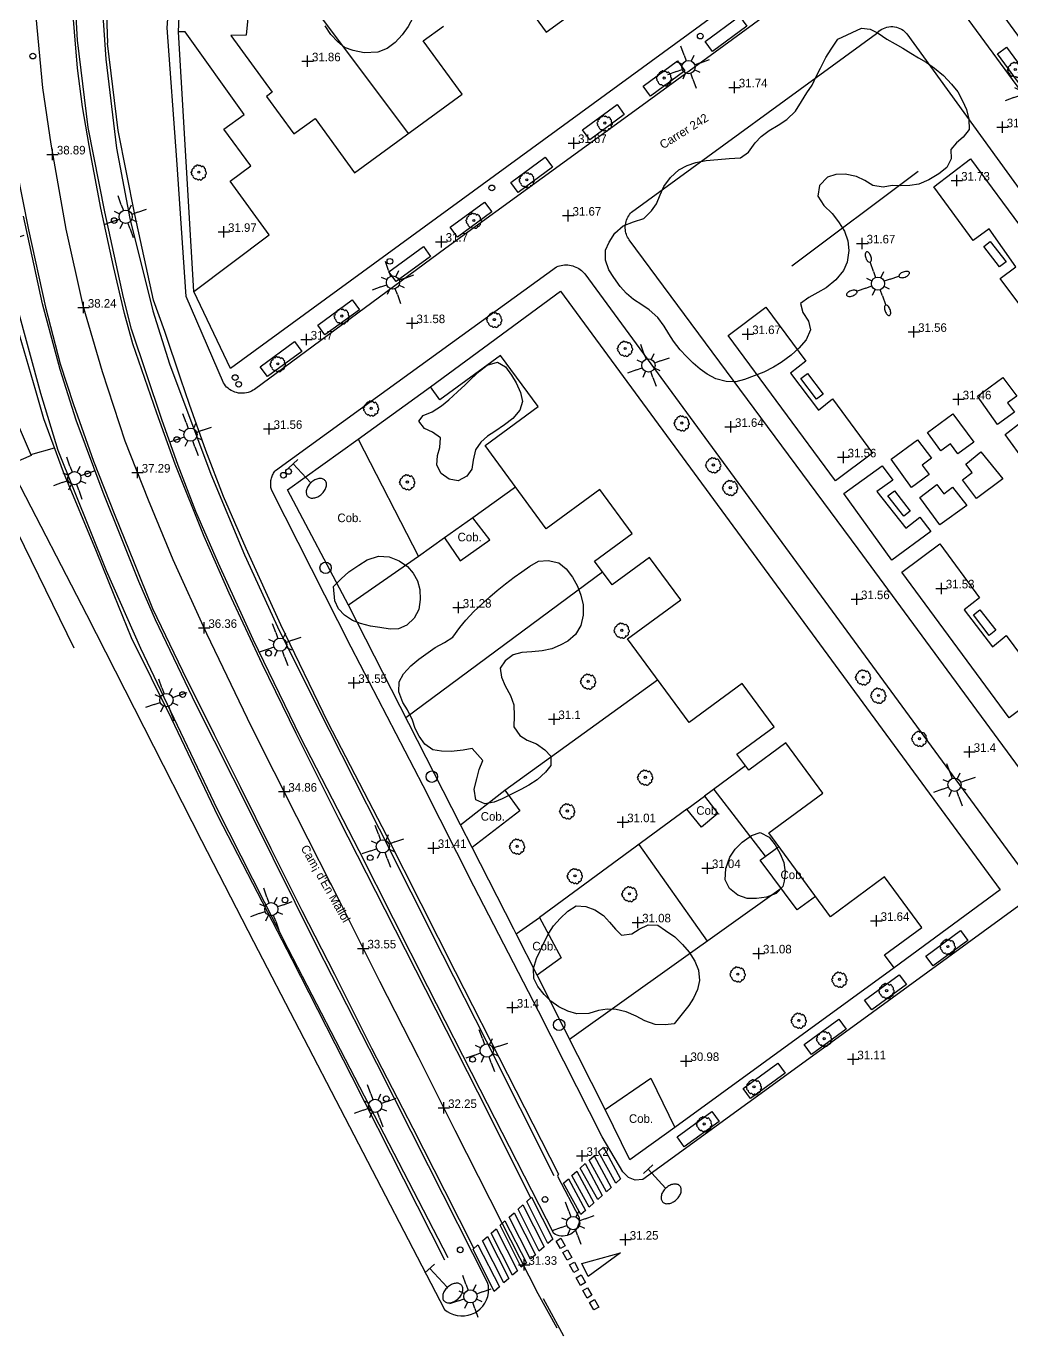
# Model space of a CAD drawing. Extents: x 471511 to 473316, y 4381952 to 4383346.
# Drawn here: x 472735.5 to 472821.9, y 4382917.4 to 4383032.2 of the extents above; entities that cross this region are included whole.
import ezdxf
from ezdxf.enums import TextEntityAlignment as Align

# ---------------------------------------------------------------- set-up
doc = ezdxf.new("R2010")
doc.units = 0
doc.header["$LTSCALE"] = 4
doc.header["$MEASUREMENT"] = 0
doc.header["$PDMODE"] = 2
doc.header["$PDSIZE"] = 0.5
doc.layers.get('0').update_dxf_attribs({"linetype": 'CONTINUOUS'})
for name, color, linetype in [('241', 12, 'CONTINUOUS'), ('290', 253, 'CONTINUOUS'), ('400', 7, 'CONTINUOUS'), ('407', 4, 'CONTINUOUS'), ('410', 201, 'CONTINUOUS'), ('411', 12, 'CONTINUOUS'), ('412', 252, 'CONTINUOUS'), ('413', 252, 'CONTINUOUS'), ('451', 5, 'CONTINUOUS'), ('461', 33, 'CONTINUOUS'), ('466', 33, 'CONTINUOUS'), ('505', 60, 'CONTINUOUS'), ('7101', 7, 'CONTINUOUS'), ('7202', 7, 'CONTINUOUS'), ('7400', 2, 'CONTINUOUS'), ('7403', 1, 'CONTINUOUS'), ('7405', 7, 'CONTINUOUS'), ('7440', 7, 'CONTINUOUS'), ('7515', 53, 'CONTINUOUS'), ('7516', 7, 'CONTINUOUS'), ('8405', 7, 'CONTINUOUS'), ('8408', 7, 'CONTINUOUS')]:
    doc.layers.add(name, color=color, linetype=linetype)

# ---------------------------------------------------------------- blocks, each defined once
blk = doc.blocks.new('ARBOL')
at = {"color": 3}
for p, q in [((-1.26, 0.07), (-1.27, -0.01)), ((-1.23, 0.15), (-1.26, 0.07)), ((-1.17, 0.24), (-1.23, 0.15)), ((-1.18, 0.48), (-1.21, 0.39)), ((-1.21, 0.39), (-1.2, 0.31)), ((-1.2, 0.31), (-1.16, 0.22)), ((-1.11, 0.55), (-1.18, 0.48)), ((-1.03, 0.59), (-1.11, 0.55)), ((-1.01, 0.67), (-1.03, 0.59)), ((-0.96, 0.76), (-1.01, 0.67)), ((-0.92, 0.97), (-0.96, 0.88)), ((-0.96, 0.88), (-0.96, 0.7)), ((-0.85, 1.04), (-0.92, 0.97)), ((-0.77, 1.08), (-0.85, 1.04)), ((-0.7, 1.09), (-0.77, 1.08)), ((-0.5, 1.09), (-0.7, 1.09)), ((-0.49, 1.11), (-0.5, 1.08)), ((-0.46, 1.23), (-0.49, 1.11)), ((-0.38, 1.32), (-0.46, 1.23)), ((-0.31, 1.35), (-0.38, 1.32)), ((-0.23, 1.36), (-0.31, 1.35)), ((-0.11, 1.36), (-0.23, 1.36)), ((0, 1.35), (-0.11, 1.36)), ((0.07, 1.26), (0, 1.35)), ((0.12, 1.18), (0.07, 1.26)), ((0.17, 1.25), (0.12, 1.16)), ((0.12, 1.16), (0.12, 1.16)), ((0.24, 1.31), (0.17, 1.25)), ((0.32, 1.32), (0.24, 1.31)), ((0.39, 1.31), (0.32, 1.32)), ((0.55, 1.31), (0.39, 1.31)), ((0.62, 1.26), (0.55, 1.31)), ((0.7, 1.22), (0.62, 1.26)), ((0.76, 1.14), (0.7, 1.22)), ((0.77, 0.97), (0.7, 0.98)), ((0.77, 1.05), (0.76, 1.14)), ((0.77, 0.97), (0.77, 1.05)), ((0.86, 0.95), (0.77, 0.97)), ((0.96, 0.93), (0.86, 0.95)), ((1.03, 0.87), (0.96, 0.93)), ((1.07, 0.79), (1.03, 0.87)), ((1.08, 0.7), (1.07, 0.79)), ((1.1, 0.49), (1.07, 0.51)), ((1.08, 0.6), (1.08, 0.7)), ((1.09, 0.52), (1.08, 0.6)), ((1.17, 0.48), (1.1, 0.49)), ((1.25, 0.41), (1.17, 0.48)), ((1.29, 0.32), (1.25, 0.41)), ((1.3, 0.24), (1.29, 0.32)), ((1.3, 0.15), (1.3, 0.24)), ((1.31, 0.06), (1.3, 0.15)), ((1.31, -0.03), (1.31, 0.06)), ((-1.27, -0.01), (-1.26, -0.13)), ((-1.26, -0.13), (-1.26, -0.21)), ((-1.26, -0.21), (-1.23, -0.3)), ((-1.23, -0.3), (-1.16, -0.32)), ((-1.16, -0.32), (-1.08, -0.34)), ((-1.08, -0.34), (-1.01, -0.35)), ((-1.01, -0.35), (-0.95, -0.35)), ((-0.96, -0.38), (-1.01, -0.49)), ((-1.01, -0.49), (-1, -0.58)), ((-1, -0.58), (-0.96, -0.66)), ((-0.96, -0.66), (-0.96, -0.74)), ((-0.96, -0.74), (-0.88, -0.8)), ((-0.88, -0.8), (-0.8, -0.81)), ((-0.8, -0.81), (-0.72, -0.81)), ((-0.76, -0.81), (-0.75, -0.9)), ((-0.75, -0.9), (-0.73, -0.98)), ((-0.73, -0.98), (-0.68, -1.07)), ((-0.68, -1.07), (-0.61, -1.15)), ((-0.61, -1.15), (-0.53, -1.14)), ((-0.53, -1.14), (-0.45, -1.12)), ((-0.45, -1.12), (-0.37, -1.07)), ((-0.37, -1.05), (-0.37, -1.15)), ((-0.37, -1.15), (-0.27, -1.21)), ((-0.27, -1.21), (-0.19, -1.22)), ((-0.19, -1.22), (-0.07, -1.22)), ((-0.07, -1.22), (0.01, -1.25)), ((0.01, -1.25), (0.08, -1.22)), ((0.08, -1.22), (0.16, -1.16)), ((0.16, -1.16), (0.18, -1.08)), ((0.18, -1.11), (0.25, -1.15)), ((0.25, -1.15), (0.32, -1.16)), ((0.32, -1.16), (0.4, -1.16)), ((0.4, -1.16), (0.47, -1.18)), ((0.47, -1.18), (0.55, -1.16)), ((0.55, -1.16), (0.62, -1.14)), ((0.62, -1.14), (0.7, -1.09)), ((0.7, -1.09), (0.75, -0.93)), ((0.78, -0.99), (0.74, -0.96)), ((0.85, -0.98), (0.78, -0.99)), ((0.93, -0.93), (0.85, -0.98)), ((1.02, -0.92), (0.93, -0.93)), ((1.06, -0.69), (0.98, -0.69)), ((1.06, -0.85), (1.02, -0.92)), ((1.03, -0.69), (1.05, -0.77)), ((1.05, -0.77), (1.06, -0.85)), ((1.13, -0.65), (1.06, -0.69)), ((1.2, -0.61), (1.13, -0.65)), ((1.2, -0.21), (1.27, -0.14)), ((1.2, -0.6), (1.21, -0.59)), ((1.22, -0.31), (1.21, -0.23)), ((1.21, -0.41), (1.22, -0.31)), ((1.21, -0.51), (1.21, -0.41)), ((1.21, -0.59), (1.21, -0.51)), ((1.27, -0.14), (1.31, -0.03))]:
    blk.add_line(p, q, dxfattribs=at)
at = {"color": 25}
blk.add_circle((0, 0), 0.19, dxfattribs=at)
blk = doc.blocks.new('FAROLA')
at = {"color": 7}
for p, q in [((0.43, 1.04), (0.75, 1.8)), ((-1.04, 0.43), (-1.8, 0.75)), ((-1.04, 0.43), (-0.54, 0.22)), ((-0.43, 1.04), (-0.22, 0.54)), ((0.43, 1.04), (0.22, 0.54)), ((1.04, 0.43), (0.54, 0.22)), ((-1.04, -0.43), (-0.54, -0.22)), ((-0.43, -1.04), (-0.75, -1.8)), ((-0.43, -1.04), (-0.22, -0.54)), ((0.43, -1.04), (0.22, -0.54)), ((1.04, -0.43), (0.54, -0.22)), ((1.04, -0.43), (1.8, -0.75))]:
    blk.add_line(p, q, dxfattribs=at)
blk.add_circle((0, 0), 0.58, dxfattribs=at)
blk = doc.blocks.new('STRAFIC')
at = {"color": 1}
blk.add_lwpolyline([(-0.03, 3.64, 0.07), (-0.44, 3.59, 0.08), (-0.76, 3.44, 0.11), (-0.99, 3.21, 0.14), (-1.06, 2.96, 0.14), (-0.99, 2.71, 0.11), (-0.76, 2.48, 0.08), (-0.44, 2.33, 0.07), (-0.03, 2.28, 0.07), (0.38, 2.33, 0.08), (0.7, 2.48, 0.11), (0.93, 2.71, 0.14), (1, 2.96, 0.14), (0.93, 3.21, 0.11), (0.7, 3.44, 0.08), (0.38, 3.59, 0.07)], format="xyb", close=True, dxfattribs=at)
for points in [[(0, 0), (0, 2.25)], [(-0.56, 0), (0.56, 0)]]:
    blk.add_lwpolyline(points, dxfattribs=at)
blk = doc.blocks.new('POSTE')
at = {"color": 7}
blk.add_circle((0, 0), 0.5, dxfattribs=at)
blk = doc.blocks.new('FARMULT')
at = {"color": 7}
for p, q in [((0.43, 1.04), (0.75, 1.8)), ((-1.04, 0.43), (-1.8, 0.75)), ((-1.04, 0.43), (-0.54, 0.22)), ((-0.43, 1.04), (-0.22, 0.54)), ((0.43, 1.04), (0.22, 0.54)), ((1.04, 0.43), (0.54, 0.22)), ((-1.04, -0.43), (-0.54, -0.22)), ((-0.43, -1.04), (-0.75, -1.8)), ((-0.43, -1.04), (-0.22, -0.54)), ((0.43, -1.04), (0.22, -0.54)), ((1.04, -0.43), (0.54, -0.22)), ((1.04, -0.43), (1.8, -0.75))]:
    blk.add_line(p, q, dxfattribs=at)
for points in [[(0.75, 2.38, 0.05), (0.69, 2.19, 0.06), (0.68, 2.04, 0.1), (0.72, 1.9, 0.18), (0.78, 1.84, 0.18), (0.86, 1.84, 0.1), (0.98, 1.91, 0.06), (1.08, 2.03, 0.05), (1.18, 2.2, 0.05), (1.23, 2.39, 0.06), (1.24, 2.54, 0.1), (1.21, 2.68, 0.18), (1.15, 2.74, 0.18), (1.06, 2.74, 0.1), (0.94, 2.67, 0.06), (0.84, 2.55, 0.05)], [(-2.14, 1.18, 0.05), (-2.33, 1.24, 0.06), (-2.48, 1.25, 0.1), (-2.62, 1.21, 0.18), (-2.68, 1.15, 0.18), (-2.68, 1.07, 0.1), (-2.61, 0.95, 0.06), (-2.49, 0.84, 0.05), (-2.32, 0.75, 0.05), (-2.13, 0.69, 0.06), (-1.97, 0.68, 0.1), (-1.84, 0.72, 0.18), (-1.78, 0.78, 0.18), (-1.78, 0.86, 0.1), (-1.85, 0.99, 0.06), (-1.96, 1.09, 0.05)], [(2.35, -0.72, 0.05), (2.16, -0.66, 0.06), (2.01, -0.65, 0.1), (1.87, -0.68, 0.18), (1.82, -0.75, 0.18), (1.81, -0.83, 0.1), (1.89, -0.95, 0.06), (2, -1.05, 0.05), (2.18, -1.15, 0.05), (2.36, -1.2, 0.06), (2.52, -1.21, 0.1), (2.66, -1.18, 0.18), (2.71, -1.12, 0.18), (2.72, -1.03, 0.1), (2.64, -0.91, 0.06), (2.53, -0.81, 0.05)], [(-1.17, -2.2, 0.05), (-1.23, -2.39, 0.06), (-1.24, -2.54, 0.1), (-1.2, -2.68, 0.18), (-1.14, -2.73, 0.18), (-1.06, -2.74, 0.1), (-0.93, -2.67, 0.06), (-0.83, -2.55, 0.05), (-0.74, -2.37, 0.05), (-0.68, -2.19, 0.06), (-0.67, -2.03, 0.1), (-0.71, -1.89, 0.18), (-0.77, -1.84, 0.18), (-0.85, -1.84, 0.1), (-0.97, -1.91, 0.06), (-1.08, -2.02, 0.05)]]:
    blk.add_lwpolyline(points, format="xyb", close=True)
blk.add_circle((0, 0), 0.58, dxfattribs=at)
blk = doc.blocks.new('MOJON')
blk.add_circle((0, 0), 0.25)
blk = doc.blocks.new('COTA')
at = {"color": 7}
blk.add_point((0, 0), dxfattribs=at)

msp = doc.modelspace()

# ---------------------------------------------------------------- linework, layer by layer
at = {"layer": '241'}
msp.add_polyline3d([(472742.701, 4383051.629, 39.436), (472742.6, 4383049.329, 39.409), (472742.527, 4383045.652, 39.394), (472742.426, 4383036.559, 39.289), (472742.608, 4383030.693, 39.109)], dxfattribs=at)
at = {"layer": '290'}
for points in [[(472779.724, 4382929.545, 31.414), (472775.077, 4382938.797, 32.179), (472771.407, 4382945.969, 32.854), (472766.943, 4382954.759, 33.709), (472762.9, 4382962.747, 34.444), (472759.146, 4382970.222, 35.014), (472756.189, 4382976.299, 35.614), (472753.286, 4382982.51, 36.319), (472751.097, 4382987.473, 36.664), (472748.552, 4382993.804, 37.069), (472746.945, 4382998.274, 37.399), (472744.838, 4383004.354, 37.894), (472744.111, 4383006.99, 38.059), (472743.141, 4383011.128, 38.209), (472742.026, 4383016.237, 38.359), (472741.159, 4383020.87, 38.734), (472740.436, 4383025.096, 38.824), (472739.999, 4383028.488, 38.959), (472739.466, 4383034.881, 39.124)], [(472733.114, 4383032.66, 39.409), (472733.376, 4383028.946, 39.304), (472733.913, 4383024.182, 38.989), (472734.647, 4383019.651, 38.779), (472735.712, 4383014.317, 38.464), (472737.18, 4383007.544, 38.269), (472738.478, 4383002.602, 38.074), (472739.629, 4382999.041, 37.864), (472741.387, 4382994.063, 37.489), (472743.256, 4382989.327, 37.189), (472744.959, 4382985.159, 36.859), (472746.58, 4382981.159, 36.574), (472749.196, 4382975.708, 35.974), (472751.973, 4382970.135, 35.599), (472754.28, 4382965.505, 35.134), (472756.922, 4382960.122, 34.624), (472759.655, 4382954.7, 34.024), (472762.503, 4382949.125, 33.574), (472765.759, 4382942.659, 32.839), (472769.372, 4382935.634, 32.239), (472772.137, 4382930.187, 31.759), (472774.732, 4382925.098, 31.399)], [(472736.33, 4383032.986, 39.301), (472736.935, 4383026.76, 39.046), (472737.648, 4383021.834, 38.941), (472738.983, 4383014.398, 38.521), (472740.467, 4383007.708, 38.251), (472742.164, 4383001.922, 37.861), (472744.149, 4382995.851, 37.486), (472746.185, 4382990.683, 37.126), (472748.351, 4382985.439, 36.766), (472751.307, 4382978.978, 36.331), (472755.203, 4382970.834, 35.491), (472759.19, 4382962.946, 34.621), (472763.12, 4382955.164, 33.886), (472766.467, 4382948.524, 33.301), (472769.838, 4382941.879, 32.551), (472773.071, 4382935.471, 32.116), (472777.143, 4382927.412, 31.411), (472780.328, 4382921.145, 31.486), (472781.989, 4382918.158, 31.45)], [(472734.472, 4382992.41, 31.446), (472732.809, 4382991.707, 31.461), (472739.678, 4382977.71, 31.566)], [(472780.796, 4382920.723, 31.486), (472782.578, 4382917.449, 31.381)]]:
    msp.add_polyline3d(points, dxfattribs=at)
for points in [[(472787.171, 4382930.821, 31.249), (472785.648, 4382933.578, 31.249), (472786.087, 4382933.963, 31.249), (472787.578, 4382931.185, 31.249)], [(472785.572, 4382929.386, 31.249), (472784.049, 4382932.144, 31.249), (472784.488, 4382932.529, 31.249), (472785.979, 4382929.751, 31.249)], [(472786.336, 4382930.072, 31.249), (472784.813, 4382932.829, 31.249), (472785.252, 4382933.214, 31.249), (472786.743, 4382930.436, 31.249)], [(472784.095, 4382928.061, 31.249), (472782.572, 4382930.818, 31.249), (472783.011, 4382931.203, 31.249), (472784.501, 4382928.425, 31.249)], [(472784.838, 4382928.727, 31.249), (472783.315, 4382931.485, 31.249), (472783.754, 4382931.869, 31.249), (472785.244, 4382929.092, 31.249)], [(472779.022, 4382928.92, 31.412), (472780.894, 4382925.241, 31.337), (472780.451, 4382924.85, 31.336), (472778.593, 4382928.538, 31.411)], [(472779.784, 4382929.598, 31.414), (472781.656, 4382925.92, 31.339), (472781.213, 4382925.529, 31.338), (472779.356, 4382929.216, 31.413)], [(472778.247, 4382928.229, 31.41), (472780.119, 4382924.55, 31.335), (472779.676, 4382924.16, 31.333), (472777.818, 4382927.847, 31.408)], [(472776.676, 4382926.83, 31.405), (472778.548, 4382923.151, 31.33), (472778.105, 4382922.761, 31.329), (472776.248, 4382926.448, 31.404)], [(472777.45, 4382927.519, 31.407), (472779.322, 4382923.841, 31.332), (472778.879, 4382923.45, 31.331), (472777.022, 4382927.138, 31.406)], [(472775.908, 4382926.146, 31.403), (472777.78, 4382922.467, 31.328), (472777.337, 4382922.076, 31.326), (472775.48, 4382925.764, 31.401)], [(472782.313, 4382925.085, 31.351), (472781.935, 4382925.753, 31.366), (472782.354, 4382925.991, 31.351), (472782.732, 4382925.322, 31.336)], [(472775.086, 4382925.413, 31.4), (472776.958, 4382921.735, 31.325), (472776.515, 4382921.344, 31.324), (472774.657, 4382925.031, 31.399)], [(472782.886, 4382924.081, 31.411), (472782.508, 4382924.75, 31.426), (472782.926, 4382924.987, 31.411), (472783.305, 4382924.318, 31.396)], [(472784.186, 4382923.775, 31.336), (472787.563, 4382924.712, 31.336), (472784.751, 4382922.633, 31.306)], [(472783.489, 4382922.99, 31.396), (472783.11, 4382923.659, 31.411), (472783.529, 4382923.896, 31.396), (472783.907, 4382923.228, 31.381)], [(472784.076, 4382921.87, 31.336), (472783.698, 4382922.539, 31.351), (472784.116, 4382922.776, 31.336), (472784.494, 4382922.107, 31.321)], [(472784.64, 4382920.759, 31.336), (472784.261, 4382921.427, 31.351), (472784.68, 4382921.665, 31.336), (472785.058, 4382920.996, 31.321)], [(472785.242, 4382919.71, 31.336), (472784.864, 4382920.378, 31.351), (472785.283, 4382920.615, 31.336), (472785.661, 4382919.947, 31.321)]]:
    msp.add_polyline3d(points, close=True, dxfattribs=at)
at = {"layer": '400'}
for points in [[(472841.179, 4383066.243, 35.792), (472753.386, 4383002.184, 35.702), (472750.192, 4383008.916, 35.642), (472756.796, 4383013.883, 35.642), (472753.357, 4383018.597, 35.642), (472755.173, 4383019.922, 34.262), (472752.826, 4383023.138, 34.262), (472754.607, 4383024.438, 33.872), (472749.43, 4383031.663, 35.462), (472748.847, 4383031.676, 35.462), (472748.992, 4383035.056, 35.492)], [(472857.649, 4382983.246, 35.778), (472819.123, 4383035.864, 35.693), (472825.133, 4383040.265, 35.552)], [(472777.602, 4383036.372, 36.152), (472781.055, 4383031.64, 36.152), (472790.604, 4383038.607, 36.062)], [(472755.099, 4383034.715, 35.642), (472754.778, 4383031.39, 35.642), (472753.428, 4383031.352, 33.662), (472757.05, 4383026.38, 33.722), (472756.561, 4383026.023, 33.932), (472758.954, 4383022.743, 33.992), (472760.806, 4383024.094, 36.002), (472764.277, 4383019.337, 35.672), (472773.695, 4383026.208, 35.612), (472770.286, 4383030.881, 35.762), (472772.069, 4383032.182, 34.442)]]:
    msp.add_polyline3d(points, dxfattribs=at)
for points in [[(472782.305, 4383008.945, 35.689), (472820.845, 4382956.502, 35.689), (472811.557, 4382949.676, 33.979), (472810.706, 4382950.834, 33.979), (472813.964, 4382953.229, 35.584), (472810.718, 4382957.645, 35.584), (472805.97, 4382954.156, 35.584), (472800.573, 4382961.501, 35.584), (472805.294, 4382964.971, 35.479), (472802.053, 4382969.381, 35.539), (472798.808, 4382966.996, 34.234), (472797.779, 4382968.397, 34.144), (472801.023, 4382970.781, 35.494), (472798.224, 4382974.59, 35.539), (472793.575, 4382971.174, 35.524), (472788.196, 4382978.492, 35.314), (472792.85, 4382981.913, 35.329), (472790.112, 4382985.638, 35.329), (472786.834, 4382983.229, 33.889), (472785.298, 4382985.32, 33.889), (472788.591, 4382987.741, 35.359), (472785.77, 4382991.58, 35.464), (472781.074, 4382988.13, 35.479), (472775.703, 4382995.439, 35.479), (472780.357, 4382998.859, 35.389), (472777.068, 4383003.335, 35.179), (472771.755, 4382999.431, 33.679), (472770.914, 4383000.575, 33.709)], [(472730.157, 4382996.678, 34.787), (472734.27, 4382998.442, 34.892), (472735.939, 4382994.549, 34.907), (472727.859, 4382991.085, 33.737), (472725.477, 4382996.642, 33.722), (472729.443, 4382998.343, 34.502)]]:
    msp.add_polyline3d(points, close=True, dxfattribs=at)
at = {"layer": '407'}
for points in [[(472769.86, 4382985.701, 33.304), (472763.73, 4382981.442, 33.304), (472758.391, 4382991.549, 33.604), (472764.585, 4382995.995, 33.574)], [(472772.154, 4382987.338, 33.404), (472773.528, 4382985.334, 33.404), (472776.136, 4382987.182, 33.374), (472774.624, 4382989.102, 33.554), (472774.624, 4382989.102, 32.999), (472772.154, 4382987.338, 32.999)], [(472773.565, 4382962.198, 33.559), (472777.437, 4382965.237, 33.589), (472778.764, 4382963.435, 33.049), (472774.571, 4382960.228, 33.034)], [(472794.926, 4382964.711, 33.019), (472796.111, 4382963.199, 32.854), (472794.658, 4382962.018, 32.884), (472793.394, 4382963.584, 33.109)], [(472778.433, 4382952.668, 33.319), (472780.487, 4382954.091, 33.094), (472782.362, 4382950.57, 33.004), (472780.259, 4382949.054, 33.259)], [(472792.322, 4382935.71, 33.514), (472788.397, 4382932.853, 33.514), (472786.215, 4382937.266, 33.454), (472790.238, 4382940.032, 33.364)]]:
    msp.add_polyline3d(points, close=True, dxfattribs=at)
msp.add_polyline3d([(472804.658, 4382955.941, 32.824), (472803.061, 4382954.759, 32.824), (472799.798, 4382959.116, 32.824), (472801.438, 4382960.324, 32.824)], dxfattribs=at)
at = {"layer": '410'}
for points in [[(472768.993, 4383022.778, 33.756), (472752.024, 4383045.433, 34.047)], [(472750.192, 4383008.916, 33.553), (472748.847, 4383031.676, 34.164)], [(472764.585, 4382995.995, 33.434), (472770.914, 4383000.575, 33.434)], [(472778.386, 4382991.787, 32.999), (472774.624, 4382989.102, 32.999)], [(472772.154, 4382987.338, 32.999), (472769.86, 4382985.701, 32.999)], [(472768.756, 4382971.607, 33.434), (472786, 4382984.364, 33.089)], [(472773.565, 4382962.198, 33.429), (472763.73, 4382981.442, 33.439)], [(472777.437, 4382965.237, 33.094), (472790.825, 4382974.916, 33.094)], [(472798.536, 4382967.366, 33.094), (472794.926, 4382964.711, 33.075)], [(472793.394, 4382963.584, 33.063), (472780.487, 4382954.091, 32.989)], [(472778.433, 4382952.668, 33.42), (472778.228, 4382953.072, 33.424), (472774.571, 4382960.228, 33.427)], [(472783.103, 4382943.424, 32.929), (472801.642, 4382956.653, 33.026)], [(472811.557, 4382949.676, 33.199), (472792.322, 4382935.71, 33.199)], [(472786.215, 4382937.266, 33.199), (472780.259, 4382949.054, 33.365)]]:
    msp.add_polyline3d(points, dxfattribs=at)
at = {"layer": '411'}
for points in [[(472833.084, 4383048.503, 32.134), (472817.975, 4383037.488, 31.909), (472817.834, 4383037.337, 31.919), (472817.701, 4383037.175, 31.929), (472817.576, 4383037.002, 31.938), (472817.461, 4383036.818, 31.947), (472817.357, 4383036.625, 31.955), (472817.265, 4383036.424, 31.963), (472817.186, 4383036.214, 31.97), (472817.121, 4383035.999, 31.976), (472817.071, 4383035.779, 31.981), (472817.036, 4383035.556, 31.985), (472817.016, 4383035.331, 31.989), (472817.012, 4383035.107, 31.991), (472817.023, 4383034.883, 31.993), (472817.048, 4383034.663, 31.994), (472817.088, 4383034.447, 31.993), (472817.141, 4383034.237, 31.992), (472817.206, 4383034.034, 31.99), (472817.283, 4383033.838, 31.988), (472817.371, 4383033.651, 31.984), (472825.762, 4383022.216, 31.909)], [(472804.854, 4383036.48, 31.849), (472789.149, 4383024.981, 31.729), (472772.282, 4383012.716, 31.639), (472755.516, 4383000.356, 31.549), (472755.39, 4383000.275, 31.549), (472755.254, 4383000.201, 31.549), (472755.109, 4383000.138, 31.549), (472754.955, 4383000.086, 31.549), (472754.794, 4383000.046, 31.549), (472754.627, 4383000.019, 31.549), (472754.456, 4383000.008, 31.549), (472754.283, 4383000.012, 31.549), (472754.11, 4383000.032, 31.549), (472753.939, 4383000.067, 31.549), (472753.772, 4383000.118, 31.549), (472753.611, 4383000.183, 31.549), (472753.459, 4383000.262, 31.549), (472753.316, 4383000.352, 31.549), (472753.184, 4383000.453, 31.549), (472753.064, 4383000.562, 31.549), (472752.956, 4383000.678, 31.549), (472752.86, 4383000.799, 31.549), (472752.777, 4383000.924, 31.549), (472749.506, 4383008.478, 31.714), (472748.689, 4383020.448, 31.864), (472747.84, 4383032.01, 31.999), (472748.615, 4383042.628, 32.134)], [(472782.142, 4382931.645, 31.621), (472782.046, 4382931.443, 31.594), (472783.952, 4382927.803, 31.264), (472783.961, 4382927.638, 31.27), (472783.951, 4382927.469, 31.276), (472783.92, 4382927.298, 31.282), (472783.868, 4382927.131, 31.287), (472783.796, 4382926.97, 31.292), (472783.706, 4382926.819, 31.297), (472783.599, 4382926.681, 31.301), (472783.479, 4382926.559, 31.304), (472783.348, 4382926.454, 31.307), (472783.209, 4382926.366, 31.308), (472783.058, 4382926.293, 31.31), (472782.895, 4382926.237, 31.31), (472782.725, 4382926.2, 31.31), (472782.55, 4382926.184, 31.309), (472782.373, 4382926.188, 31.307), (472782.2, 4382926.214, 31.305), (472782.033, 4382926.26, 31.302), (472781.875, 4382926.323, 31.298), (472781.73, 4382926.403, 31.294), (472775.269, 4382939.039, 32.344), (472770.687, 4382948.008, 33.154), (472764.672, 4382959.923, 34.264), (472759.521, 4382969.892, 35.134), (472755.395, 4382978.434, 35.959), (472752.34, 4382985.092, 36.559), (472750.353, 4382989.653, 36.904), (472748.819, 4382993.686, 37.159), (472747.378, 4382997.713, 37.399), (472744.726, 4383005.626, 38.104), (472744.018, 4383008.414, 38.194), (472742.376, 4383015.917, 38.464), (472740.932, 4383023.282, 38.809), (472739.98, 4383030.949, 39.109), (472739.637, 4383037.157, 39.289)], [(472827.426, 4382960.554, 31.471), (472808.406, 4382986.384, 31.471), (472788.332, 4383013.45, 31.697), (472788.261, 4383013.559, 31.697), (472788.197, 4383013.675, 31.697), (472788.14, 4383013.797, 31.697), (472788.092, 4383013.926, 31.697), (472788.052, 4383014.06, 31.697), (472788.021, 4383014.198, 31.697), (472788.001, 4383014.339, 31.697), (472787.991, 4383014.482, 31.697), (472787.992, 4383014.627, 31.697), (472788.004, 4383014.771, 31.697), (472788.027, 4383014.913, 31.697), (472788.061, 4383015.053, 31.697), (472788.104, 4383015.189, 31.697), (472788.157, 4383015.32, 31.697), (472788.219, 4383015.445, 31.697), (472788.289, 4383015.563, 31.697), (472788.365, 4383015.675, 31.697), (472788.448, 4383015.778, 31.697), (472788.535, 4383015.874, 31.697), (472810.016, 4383031.522, 31.796), (472810.111, 4383031.626, 31.795), (472810.218, 4383031.726, 31.794), (472810.337, 4383031.818, 31.793), (472810.468, 4383031.903, 31.792), (472810.609, 4383031.976, 31.792), (472810.76, 4383032.037, 31.792), (472810.919, 4383032.085, 31.793), (472811.083, 4383032.117, 31.794), (472811.251, 4383032.132, 31.796), (472811.421, 4383032.132, 31.798), (472811.588, 4383032.114, 31.8), (472811.752, 4383032.08, 31.802), (472811.911, 4383032.032, 31.805), (472812.061, 4383031.969, 31.809), (472812.201, 4383031.894, 31.812), (472812.331, 4383031.808, 31.816), (472812.45, 4383031.714, 31.819), (472812.556, 4383031.614, 31.823), (472812.65, 4383031.508, 31.826), (472822.887, 4383017.396, 31.811)], [(472813.649, 4383019.427, 31.669), (472802.582, 4383011.145, 31.669)], [(472734.565, 4382992.662, 31.609), (472740.769, 4382980.625, 31.564), (472745.819, 4382970.77, 31.504), (472750.87, 4382960.845, 31.444), (472755.403, 4382951.99, 31.444), (472763.42, 4382936.582, 31.354), (472772.158, 4382919.764, 31.204), (472772.394, 4382919.582, 31.221), (472772.66, 4382919.426, 31.239), (472772.952, 4382919.305, 31.257), (472773.264, 4382919.224, 31.275), (472773.586, 4382919.186, 31.293), (472773.909, 4382919.194, 31.309), (472774.224, 4382919.246, 31.323), (472774.523, 4382919.338, 31.335), (472774.799, 4382919.465, 31.345), (472775.049, 4382919.622, 31.353), (472775.284, 4382919.815, 31.359), (472775.497, 4382920.045, 31.363), (472775.681, 4382920.306, 31.365), (472775.829, 4382920.595, 31.364), (472775.935, 4382920.901, 31.36), (472775.998, 4382921.217, 31.354), (472776.016, 4382921.533, 31.346), (472775.993, 4382921.841, 31.336), (472775.931, 4382922.133, 31.324), (472770.763, 4382932.344, 32.059), (472766.217, 4382941.3, 32.869), (472760.973, 4382951.594, 33.919), (472755.232, 4382963.112, 34.969), (472750.397, 4382972.719, 36.004), (472746.828, 4382980.154, 36.694), (472745.361, 4382983.512, 36.934), (472743.84, 4382987.328, 37.084), (472742.252, 4382991.31, 37.504), (472739.869, 4382997.661, 37.744), (472738.461, 4383002.106, 38.134), (472736.921, 4383007.86, 38.389), (472735.271, 4383015.527, 38.719)], [(472822.787, 4382955.334, 31.384), (472807.935, 4382944.516, 31.354), (472789.523, 4382931.151, 31.339), (472789.523, 4382931.151, 31.294), (472788.844, 4382931.077, 31.324), (472788.268, 4382931.308, 31.324), (472787.79, 4382931.801, 31.324), (472785.952, 4382934.885, 31.414), (472780.388, 4382945.874, 31.504), (472774.726, 4382956.829, 31.564), (472770.286, 4382965.629, 31.624), (472763.985, 4382977.77, 31.624), (472757.012, 4382991.488, 31.594), (472756.985, 4382991.579, 31.594), (472756.962, 4382991.673, 31.594), (472756.945, 4382991.769, 31.594), (472756.932, 4382991.866, 31.594), (472756.924, 4382991.965, 31.594), (472756.921, 4382992.065, 31.594), (472756.924, 4382992.165, 31.594), (472756.932, 4382992.265, 31.594), (472756.945, 4382992.365, 31.594), (472756.964, 4382992.464, 31.594), (472756.988, 4382992.562, 31.594), (472757.017, 4382992.658, 31.594), (472757.051, 4382992.752, 31.594), (472757.091, 4382992.844, 31.594), (472757.134, 4382992.933, 31.594), (472757.182, 4382993.019, 31.594), (472757.234, 4382993.101, 31.594), (472757.289, 4382993.18, 31.594), (472757.348, 4382993.256, 31.594), (472766.294, 4382999.719, 31.579), (472781.976, 4383011.096, 31.714), (472782.102, 4383011.144, 31.714), (472782.234, 4383011.185, 31.714), (472782.37, 4383011.217, 31.714), (472782.511, 4383011.241, 31.714), (472782.654, 4383011.255, 31.714), (472782.8, 4383011.259, 31.714), (472782.947, 4383011.253, 31.714), (472783.094, 4383011.236, 31.714), (472783.24, 4383011.21, 31.714), (472783.384, 4383011.173, 31.714), (472783.525, 4383011.126, 31.714), (472783.661, 4383011.069, 31.714), (472783.793, 4383011.004, 31.714), (472783.919, 4383010.93, 31.714), (472784.038, 4383010.848, 31.714), (472784.149, 4383010.76, 31.714), (472784.253, 4383010.666, 31.714), (472784.349, 4383010.567, 31.714), (472784.437, 4383010.464, 31.714), (472823.045, 4382957.825, 31.354)], [(472735.893, 4382994.657, 31.622), (472737.969, 4382995.242, 31.622)]]:
    msp.add_polyline3d(points, dxfattribs=at)
for points in [[(472818.242, 4383020.539, 31.894), (472827.646, 4383007.829, 31.744), (472824.385, 4383005.337, 31.744), (472820.835, 4383010.056, 31.744), (472822.214, 4383011.097, 31.804), (472819.865, 4383014.408, 31.804), (472818.478, 4383013.409, 31.804), (472815.014, 4383018.085, 31.789)], [(472806.409, 4382992.335, 31.504), (472797.001, 4383005.076, 31.504), (472800.309, 4383007.56, 31.519), (472803.806, 4383002.835, 31.519), (472802.456, 4383001.78, 31.534), (472804.922, 4382998.545, 31.534), (472806.146, 4382999.52, 31.534), (472809.667, 4382994.776, 31.429)], [(472822.085, 4382998.347, 31.642), (472820.616, 4382997.268, 31.642), (472818.85, 4382999.769, 31.62), (472821.069, 4383001.388, 31.628), (472822.302, 4382999.769, 31.642), (472821.482, 4382999.166, 31.642)], [(472815.65, 4382994.961, 31.592), (472814.481, 4382996.581, 31.605), (472816.7, 4382998.2, 31.613), (472818.523, 4382995.744, 31.613), (472817.132, 4382994.714, 31.597), (472816.475, 4382995.584, 31.597)], [(472824.155, 4382997.287, 31.642), (472825.394, 4382995.648, 31.614), (472823.049, 4382993.937, 31.605), (472821.272, 4382996.406, 31.605), (472822.706, 4382997.501, 31.642), (472823.317, 4382996.671, 31.642)], [(472814.621, 4382992.904, 31.582), (472813.071, 4382991.748, 31.582), (472811.289, 4382994.252, 31.594), (472813.594, 4382995.934, 31.602), (472814.809, 4382994.326, 31.587), (472814.005, 4382993.719, 31.582)], [(472817.819, 4382993.805, 31.597), (472819.157, 4382994.872, 31.597), (472821.085, 4382992.504, 31.598), (472818.76, 4382990.807, 31.59), (472817.525, 4382992.424, 31.592), (472818.377, 4382993.067, 31.597)], [(472814.778, 4382987.902, 31.576), (472811.357, 4382985.406, 31.564), (472807.147, 4382991.229, 31.579), (472810.488, 4382993.667, 31.591), (472811.449, 4382992.393, 31.591), (472810.046, 4382991.397, 31.591), (472812.572, 4382988.19, 31.591), (472813.789, 4382989.17, 31.591)], [(472816.666, 4382991.775, 31.587), (472817.905, 4382990.183, 31.587), (472815.564, 4382988.475, 31.579), (472813.798, 4382990.894, 31.579), (472815.279, 4382992.032, 31.582), (472815.907, 4382991.201, 31.582)], [(472821.641, 4382971.595, 31.564), (472812.233, 4382984.335, 31.564), (472815.541, 4382986.819, 31.579), (472819.039, 4382982.094, 31.579), (472817.688, 4382981.039, 31.594), (472820.154, 4382977.804, 31.594), (472821.378, 4382978.78, 31.594), (472824.899, 4382974.035, 31.489)]]:
    msp.add_polyline3d(points, close=True, dxfattribs=at)
at = {"layer": '412'}
for points in [[(472795.742, 4382965.31, 33.079), (472800.251, 4382959.45, 32.824)], [(472789.172, 4382960.479, 33.039), (472795.155, 4382952.024, 32.992)]]:
    msp.add_polyline3d(points, dxfattribs=at)
at = {"layer": '413'}
for points in [[(472750.116, 4383117.396, 38.175), (472748.61, 4383105.637, 38.61), (472747.283, 4383095.516, 39.015), (472745.897, 4383086.16, 39.315), (472744.203, 4383071.86, 39.84), (472742.832, 4383060.552, 39.915), (472742.382, 4383049.592, 40.245), (472742.082, 4383035.244, 40.08), (472742.471, 4383029.277, 39.765), (472743.42, 4383021.476, 39.66), (472744.58, 4383015.312, 39.405), (472746.584, 4383007.222, 39.105), (472748.064, 4383002.603, 38.895), (472751.664, 4382992.94, 38.415), (472754.633, 4382985.868, 37.605), (472757.682, 4382979.16, 37.035), (472762.031, 4382970.505, 35.955), (472766.415, 4382961.856, 35.295), (472771.964, 4382950.828, 34.275), (472775.812, 4382943.287, 33.615), (472781.744, 4382931.496, 32.535)], [(472737.275, 4383110.082, 38.778), (472735.996, 4383100.527, 39.288), (472734.899, 4383092.494, 39.333), (472733.8, 4383084.165, 39.858), (472732.716, 4383075.347, 40.218), (472731.577, 4383066.269, 40.278), (472730.908, 4383060.137, 40.398), (472730.575, 4383057.493, 40.488), (472729.83, 4383051.612, 40.668), (472729.909, 4383045.733, 40.638), (472730.372, 4383034.106, 40.323), (472730.66, 4383024.849, 39.873), (472731.258, 4383021.511, 39.843), (472733.596, 4383011.617, 39.408), (472736.759, 4383000.02, 39.153), (472738.279, 4382995.035, 39.078), (472742.51, 4382984.474, 38.193), (472745.526, 4382977.673, 37.383), (472752.234, 4382963.579, 35.928), (472758.429, 4382951.366, 35.193), (472765.122, 4382938.484, 33.873), (472772.431, 4382924.319, 32.433)]]:
    msp.add_polyline3d(points, dxfattribs=at)
at = {"layer": '451'}
for points in [[(472782.142, 4382931.645, 31.621), (472777.692, 4382940.348, 32.344), (472773.11, 4382949.318, 33.154), (472767.094, 4382961.232, 34.264), (472761.943, 4382971.201, 35.134), (472757.817, 4382979.743, 35.959), (472754.762, 4382986.401, 36.559), (472752.775, 4382990.963, 36.904), (472751.242, 4382994.995, 37.159), (472749.8, 4382999.022, 37.399), (472749.054, 4383001.249, 37.597), (472749.054, 4383001.249, 37.862), (472747.632, 4383005.437, 38.104), (472746.646, 4383008.158, 38.194), (472745.004, 4383015.661, 38.464), (472743.56, 4383023.026, 38.809), (472742.608, 4383030.693, 39.109)], [(472730.198, 4383027.833, 39.282), (472730.213, 4383026.903, 39.244), (472730.441, 4383024.033, 39.124), (472732.223, 4383015.766, 38.719), (472733.136, 4383011.862, 38.448), (472734.895, 4383005.152, 38.389), (472736.325, 4383000.241, 38.134), (472737.021, 4382997.807, 37.744), (472738.748, 4382993.133, 37.504), (472741.643, 4382986.173, 37.084), (472743.164, 4382982.357, 36.934), (472744.693, 4382978.613, 36.694), (472748.2, 4382971.565, 36.004), (472752.287, 4382962.967, 34.969), (472758.776, 4382950.44, 33.919), (472764.019, 4382940.146, 32.869), (472768.565, 4382931.189, 32.059), (472772.15, 4382924.107, 31.549)]]:
    msp.add_polyline3d(points, dxfattribs=at)
at = {"layer": '461'}
for points in [[(472819.977, 4383013.311, 32.179), (472821.363, 4383011.514, 32.179), (472820.793, 4383011.075, 32.179), (472819.407, 4383012.871, 32.179)], [(472803.944, 4383001.736, 32.029), (472805.33, 4382999.94, 32.029), (472804.76, 4382999.5, 32.029), (472803.374, 4383001.297, 32.029)], [(472811.571, 4382991.473, 32.014), (472812.957, 4382989.677, 32.014), (472812.387, 4382989.237, 32.014), (472811.001, 4382991.033, 32.014)], [(472819.07, 4382981.044, 31.984), (472820.456, 4382979.248, 31.984), (472819.886, 4382978.808, 31.984), (472818.5, 4382980.604, 31.984)]]:
    msp.add_polyline3d(points, close=True, dxfattribs=at)
at = {"layer": '466'}
for points in [[(472798.641, 4383032.166, 31.819), (472795.625, 4383029.954, 31.819), (472794.988, 4383030.822, 31.819), (472798.005, 4383033.034, 31.819)], [(472822.771, 4383026.809, 31.864), (472820.608, 4383029.761, 31.805), (472821.383, 4383030.33, 31.849), (472823.546, 4383027.377, 31.908)], [(472793.212, 4383028.26, 31.819), (472790.195, 4383026.049, 31.819), (472789.559, 4383026.916, 31.819), (472792.575, 4383029.128, 31.819)], [(472787.908, 4383024.427, 31.804), (472784.892, 4383022.216, 31.804), (472784.256, 4383023.084, 31.804), (472787.272, 4383025.295, 31.804)], [(472781.61, 4383019.824, 31.819), (472778.594, 4383017.613, 31.819), (472777.958, 4383018.48, 31.819), (472780.974, 4383020.692, 31.819)], [(472776.299, 4383015.896, 31.729), (472773.283, 4383013.684, 31.729), (472772.647, 4383014.552, 31.729), (472775.663, 4383016.764, 31.729)], [(472770.935, 4383012.004, 31.594), (472767.919, 4383009.793, 31.594), (472767.282, 4383010.66, 31.594), (472770.299, 4383012.872, 31.594)], [(472764.696, 4383007.335, 31.594), (472761.68, 4383005.124, 31.594), (472761.044, 4383005.992, 31.594), (472764.06, 4383008.203, 31.594)], [(472759.649, 4383003.685, 31.594), (472756.632, 4383001.473, 31.594), (472755.996, 4383002.341, 31.594), (472759.012, 4383004.552, 31.594)], [(472818.013, 4382952.069, 31.414), (472814.973, 4382949.848, 31.414), (472814.337, 4382950.719, 31.414), (472817.377, 4382952.939, 31.414)], [(472812.627, 4382948.213, 31.369), (472809.587, 4382945.992, 31.369), (472808.952, 4382946.863, 31.369), (472811.992, 4382949.083, 31.369)], [(472807.338, 4382944.312, 31.369), (472804.299, 4382942.091, 31.369), (472803.663, 4382942.962, 31.369), (472806.703, 4382945.182, 31.369)], [(472802.001, 4382940.454, 31.369), (472798.962, 4382938.233, 31.369), (472798.326, 4382939.103, 31.369), (472801.366, 4382941.324, 31.369)], [(472796.205, 4382936.219, 31.294), (472793.165, 4382933.998, 31.294), (472792.529, 4382934.868, 31.294), (472795.569, 4382937.089, 31.294)]]:
    msp.add_polyline3d(points, close=True, dxfattribs=at)
at = {"layer": '505'}
msp.add_polyline3d([(472769.37, 4383032.894, 34.056), (472768.977, 4383032.131, 34.056), (472768.431, 4383031.412, 34.056), (472767.829, 4383030.749, 34.056), (472767.127, 4383030.22, 34.056), (472766.298, 4383029.879, 34.027), (472765.125, 4383029.827, 33.999), (472764.143, 4383030.035, 33.971), (472763.394, 4383030.307, 33.971), (472762.798, 4383030.791, 33.971), (472762.193, 4383031.451, 33.971), (472761.705, 4383032.191, 33.971)], dxfattribs=at)
for points in [[(472808.693, 4383032.005, 35.269), (472809.452, 4383031.917, 35.254), (472810.138, 4383031.559, 35.254), (472810.91, 4383031.034, 35.239), (472811.632, 4383030.612, 35.239), (472812.312, 4383030.241, 35.239), (472813.02, 4383029.809, 35.239), (472813.671, 4383029.405, 35.209), (472814.351, 4383029.017, 35.209), (472815.094, 4383028.497, 35.209), (472815.866, 4383027.835, 35.164), (472816.582, 4383027.087, 35.149), (472817.12, 4383026.405, 35.149), (472817.549, 4383025.631, 35.134), (472817.884, 4383024.863, 35.134), (472818.081, 4383024.024, 35.134), (472818.121, 4383023.106, 35.134), (472817.61, 4383022.447, 35.134), (472817.011, 4383021.962, 35.134), (472816.505, 4383021.363, 35.134), (472816.545, 4383020.558, 35.119), (472816.177, 4383019.781, 35.074), (472815.452, 4383019.233, 35.074), (472814.579, 4383018.705, 35.074), (472813.702, 4383018.339, 35.074), (472812.916, 4383018.215, 35.074), (472812.137, 4383018.187, 35.059), (472811.366, 4383018.222, 35.014), (472810.599, 4383018.056, 35.014), (472809.691, 4383018.21, 35.014), (472808.983, 4383018.64, 35.014), (472808.249, 4383019.008, 34.999), (472807.258, 4383019.211, 34.984), (472806.436, 4383019.186, 34.969), (472805.705, 4383018.936, 34.969), (472805.007, 4383018.215, 34.969), (472804.872, 4383017.287, 34.969), (472805.384, 4383016.458, 34.939), (472806.133, 4383015.766, 34.924), (472806.686, 4383015.024, 34.849), (472807.191, 4383014.218, 34.789), (472807.479, 4383013.354, 34.774), (472807.577, 4383012.508, 34.774), (472807.433, 4383011.502, 34.774), (472807.121, 4383010.777, 34.774), (472806.436, 4383009.943, 34.774), (472805.595, 4383009.262, 34.774), (472804.865, 4383008.83, 34.774), (472804.068, 4383008.41, 34.774), (472803.34, 4383007.89, 34.774), (472803.545, 4383007.078, 34.729), (472804.054, 4383006.316, 34.699), (472804.214, 4383005.576, 34.699), (472803.848, 4383004.688, 34.699), (472803.201, 4383003.96, 34.699), (472802.516, 4383003.364, 34.699), (472801.647, 4383002.708, 34.699), (472800.974, 4383002.292, 34.684), (472800.134, 4383001.855, 34.684), (472799.285, 4383001.529, 34.684), (472798.444, 4383001.233, 34.684), (472797.686, 4383001.021, 34.684), (472796.824, 4383001.045, 34.669), (472795.922, 4383001.281, 34.669), (472795.158, 4383001.681, 34.669), (472794.555, 4383002.13, 34.669), (472793.94, 4383002.652, 34.669), (472793.344, 4383003.235, 34.669), (472792.788, 4383003.824, 34.669), (472792.206, 4383004.576, 34.669), (472791.797, 4383005.226, 34.669), (472791.403, 4383005.888, 34.669), (472790.84, 4383006.652, 34.669), (472790.084, 4383007.328, 34.669), (472789.449, 4383007.757, 34.714), (472788.716, 4383008.235, 34.759), (472788.096, 4383008.748, 34.759), (472787.555, 4383009.38, 34.759), (472786.976, 4383010.14, 34.759), (472786.547, 4383010.816, 34.759), (472786.255, 4383011.674, 34.759), (472786.266, 4383012.541, 34.759), (472786.572, 4383013.263, 34.759), (472787.084, 4383014.023, 34.759), (472787.814, 4383014.677, 34.759), (472788.723, 4383015.034, 34.759), (472789.616, 4383015.335, 34.759), (472790.291, 4383015.985, 34.759), (472790.738, 4383016.603, 34.759), (472791.053, 4383017.398, 34.759), (472791.381, 4383018.135, 34.759), (472791.957, 4383018.92, 34.759), (472792.675, 4383019.579, 34.759), (472793.414, 4383019.975, 34.759), (472794.181, 4383020.219, 34.759), (472795.081, 4383020.399, 34.759), (472796.1, 4383020.488, 34.759), (472797.104, 4383020.565, 34.759), (472798.073, 4383020.632, 34.759), (472798.794, 4383021.128, 34.759), (472799.362, 4383021.939, 34.714), (472799.896, 4383022.504, 34.654), (472800.597, 4383023.039, 34.639), (472801.395, 4383023.491, 34.624), (472802.156, 4383023.99, 34.624), (472802.921, 4383024.721, 34.624), (472803.427, 4383025.558, 34.624), (472803.9, 4383026.319, 34.624), (472804.353, 4383027.001, 34.654), (472804.718, 4383027.772, 34.729), (472805.086, 4383028.499, 34.789), (472805.559, 4383029.419, 34.849), (472806.022, 4383030.159, 34.879), (472806.612, 4383031.033, 34.879)], [(472770.273, 4382998.06, 34.084), (472771.074, 4382998.392, 34.024), (472771.893, 4382998.925, 34.009), (472772.528, 4382999.45, 34.009), (472773.28, 4383000.139, 34.009), (472773.957, 4383000.76, 34.009), (472774.508, 4383001.294, 34.039), (472775.221, 4383001.962, 34.069), (472775.902, 4383002.485, 34.054), (472776.805, 4383002.733, 34.054), (472777.509, 4383002.332, 34.054), (472778.023, 4383001.599, 34.054), (472778.426, 4383000.925, 34.054), (472778.821, 4383000.089, 34.054), (472778.993, 4382999.287, 34.054), (472778.76, 4382998.537, 34.054), (472778.129, 4382997.799, 34.054), (472777.412, 4382997.248, 34.054), (472776.56, 4382996.674, 34.054), (472775.915, 4382996.254, 34.054), (472775.328, 4382995.74, 34.054), (472774.871, 4382995.054, 34.039), (472774.675, 4382994.157, 34.039), (472774.554, 4382993.365, 34.009), (472774.101, 4382992.75, 34.024), (472773.343, 4382992.344, 34.024), (472772.558, 4382992.481, 34.024), (472771.866, 4382992.976, 34.024), (472771.479, 4382993.701, 34.024), (472771.538, 4382994.55, 34.009), (472771.737, 4382995.275, 34.009), (472771.791, 4382996.119, 34.009), (472771.108, 4382996.614, 34.039), (472770.4, 4382996.921, 34.054), (472769.9, 4382997.562, 34.039)], [(472762.428, 4382983.083, 34.504), (472763.091, 4382983.768, 34.504), (472763.774, 4382984.363, 34.474), (472764.641, 4382984.954, 34.459), (472765.385, 4382985.426, 34.459), (472766.377, 4382985.729, 34.459), (472767.309, 4382985.695, 34.444), (472768.17, 4382985.344, 34.444), (472768.909, 4382984.832, 34.474), (472769.416, 4382984.247, 34.474), (472769.78, 4382983.585, 34.444), (472769.976, 4382982.822, 34.399), (472770.028, 4382981.941, 34.324), (472769.897, 4382981.064, 34.264), (472769.502, 4382980.312, 34.264), (472768.856, 4382979.702, 34.264), (472768.132, 4382979.382, 34.264), (472767.38, 4382979.352, 34.264), (472766.474, 4382979.493, 34.264), (472765.654, 4382979.624, 34.264), (472764.778, 4382979.842, 34.264), (472764.076, 4382980.115, 34.279), (472763.377, 4382980.575, 34.279), (472762.861, 4382981.12, 34.279), (472762.556, 4382981.833, 34.279)], [(472774.579, 4382968.883, 34.004), (472773.775, 4382968.743, 33.974), (472772.732, 4382968.638, 33.944), (472771.89, 4382968.656, 33.944), (472771.118, 4382968.784, 33.944), (472770.434, 4382969.265, 33.944), (472769.934, 4382969.965, 33.944), (472769.587, 4382970.645, 33.944), (472769.336, 4382971.377, 33.944), (472768.91, 4382972.28, 33.944), (472768.503, 4382972.932, 33.944), (472768.157, 4382973.871, 33.944), (472768.17, 4382974.739, 33.944), (472768.558, 4382975.446, 33.944), (472769.203, 4382976.128, 33.944), (472769.907, 4382976.714, 33.944), (472770.706, 4382977.291, 33.944), (472771.339, 4382977.732, 33.944), (472772.158, 4382978.185, 33.944), (472772.893, 4382978.651, 33.944), (472773.491, 4382979.484, 33.944), (472774.014, 4382980.133, 33.944), (472774.725, 4382980.904, 33.914), (472775.437, 4382981.557, 33.899), (472776.133, 4382982.195, 33.869), (472776.758, 4382982.739, 33.869), (472777.491, 4382983.322, 33.869), (472778.241, 4382983.906, 33.854), (472778.938, 4382984.376, 33.854), (472779.633, 4382984.86, 33.854), (472780.376, 4382985.319, 33.854), (472781.227, 4382985.368, 33.839), (472782.181, 4382985.146, 33.809), (472782.798, 4382984.629, 33.779), (472783.37, 4382983.906, 33.764), (472783.807, 4382983.109, 33.749), (472784.1, 4382982.34, 33.734), (472784.287, 4382981.466, 33.734), (472784.297, 4382980.584, 33.719), (472784.094, 4382979.657, 33.719), (472783.641, 4382978.879, 33.719), (472782.954, 4382978.309, 33.719), (472782.286, 4382977.935, 33.734), (472781.566, 4382977.625, 33.734), (472780.714, 4382977.441, 33.734), (472779.791, 4382977.363, 33.734), (472778.938, 4382977.307, 33.734), (472778.165, 4382977.092, 33.734), (472777.472, 4382976.579, 33.734), (472777.042, 4382975.925, 33.734), (472777.139, 4382975.134, 33.734), (472777.481, 4382974.391, 33.704), (472777.94, 4382973.527, 33.659), (472778.214, 4382972.714, 33.659), (472778.262, 4382971.756, 33.614), (472778.238, 4382970.792, 33.569), (472778.741, 4382970.048, 33.569), (472779.397, 4382969.64, 33.569), (472780.213, 4382969.312, 33.524), (472780.935, 4382968.779, 33.464), (472781.454, 4382968.216, 33.419), (472781.482, 4382967.416, 33.449), (472781.007, 4382966.812, 33.449), (472780.261, 4382966.16, 33.449), (472779.54, 4382965.673, 33.449), (472778.826, 4382965.301, 33.449), (472778.031, 4382964.892, 33.449), (472777.197, 4382964.488, 33.449), (472776.49, 4382964.204, 33.449), (472775.685, 4382964.056, 33.464), (472774.909, 4382964.413, 33.479), (472774.761, 4382965.342, 33.449), (472774.988, 4382966.25, 33.449), (472775.194, 4382967.047, 33.449), (472775.517, 4382967.859, 33.449)], [(472801.809, 4382956.794, 33.674), (472801.203, 4382956.202, 33.689), (472800.365, 4382955.862, 33.689), (472799.493, 4382955.745, 33.689), (472798.659, 4382955.759, 33.689), (472797.858, 4382956.039, 33.689), (472797.124, 4382956.643, 33.689), (472796.748, 4382957.378, 33.689), (472796.792, 4382958.393, 33.689), (472797.15, 4382959.376, 33.689), (472797.626, 4382960.086, 33.689), (472798.228, 4382960.685, 33.689), (472799.043, 4382961.278, 33.689), (472799.81, 4382961.528, 33.689), (472800.595, 4382961.121, 33.689), (472801.132, 4382960.468, 33.689), (472801.567, 4382959.673, 33.689), (472801.871, 4382958.923, 33.689), (472801.997, 4382958.038, 33.689), (472801.917, 4382957.267, 33.689)], [(472792.272, 4382944.791, 35.399), (472791.48, 4382944.679, 35.009), (472790.608, 4382944.709, 35.009), (472789.697, 4382945.034, 35.009), (472788.936, 4382945.453, 35.009), (472788.062, 4382945.831, 35.009), (472787.179, 4382946.03, 35.009), (472786.401, 4382946.057, 35.009), (472785.637, 4382945.934, 35.009), (472784.792, 4382945.69, 35.009), (472783.733, 4382945.658, 35.009), (472782.951, 4382945.894, 35.009), (472782.166, 4382946.258, 35.009), (472781.477, 4382946.754, 35.009), (472780.885, 4382947.352, 35.009), (472780.317, 4382948.056, 35.009), (472779.984, 4382948.745, 35.009), (472779.951, 4382949.627, 35.009), (472780.223, 4382950.494, 34.964), (472780.524, 4382951.182, 34.844), (472780.913, 4382951.987, 34.754), (472781.285, 4382952.732, 34.754), (472781.716, 4382953.359, 34.754), (472782.281, 4382954.001, 34.754), (472782.95, 4382954.66, 34.754), (472783.679, 4382955.116, 34.754), (472784.533, 4382955.061, 34.709), (472785.316, 4382954.763, 34.649), (472786.072, 4382954.277, 34.559), (472786.608, 4382953.692, 34.559), (472787.142, 4382953.076, 34.559), (472787.67, 4382952.533, 34.559), (472788.563, 4382952.652, 34.439), (472789.219, 4382953.057, 34.364), (472789.988, 4382953.436, 34.364), (472790.856, 4382953.414, 34.364), (472791.519, 4382952.967, 34.364), (472792.329, 4382952.412, 34.364), (472793.011, 4382951.717, 34.364), (472793.585, 4382951.059, 34.364), (472794.083, 4382950.256, 34.364), (472794.393, 4382949.492, 34.364), (472794.499, 4382948.573, 34.364), (472794.32, 4382947.792, 34.364), (472793.982, 4382947.019, 34.364), (472793.564, 4382946.387, 34.364)]]:
    msp.add_polyline3d(points, close=True, dxfattribs=at)

# ---------------------------------------------------------------- block references
at = {"layer": '7101'}
for p in [(472760.161, 4383029.094, 31.856), (472797.565, 4383026.809, 31.744), (472821.037, 4383023.316, 31.699), (472783.474, 4383021.932, 31.669), (472737.81, 4383020.935, 38.89), (472817.045, 4383018.644, 31.729), (472782.995, 4383015.571, 31.669), (472752.807, 4383014.152, 31.969), (472771.875, 4383013.291, 31.699), (472808.762, 4383013.139, 31.669), (472740.523, 4383007.516, 38.238), (472769.318, 4383006.155, 31.579), (472813.276, 4383005.394, 31.564), (472760.049, 4383004.722, 31.699), (472798.736, 4383005.196, 31.669), (472817.182, 4382999.483, 31.459), (472756.801, 4382996.895, 31.564), (472797.227, 4382997.07, 31.636), (472807.1, 4382994.402, 31.564), (472745.246, 4382993.068, 37.292), (472815.7, 4382982.921, 31.534), (472773.377, 4382981.238, 31.279), (472808.271, 4382981.979, 31.561), (472751.085, 4382979.464, 36.364), (472764.22, 4382974.643, 31.546), (472781.753, 4382971.472, 31.099), (472818.143, 4382968.602, 31.396), (472758.093, 4382965.116, 34.86), (472787.783, 4382962.442, 31.009), (472771.192, 4382960.179, 31.411), (472795.209, 4382958.421, 31.039), (472789.096, 4382953.664, 31.084), (472809.99, 4382953.799, 31.639), (472765.026, 4382951.383, 33.553), (472799.682, 4382950.945, 31.081), (472778.112, 4382946.203, 31.396), (472793.33, 4382941.519, 30.979), (472807.949, 4382941.675, 31.111), (472772.094, 4382937.408, 32.247), (472784.212, 4382933.211, 31.201), (472788.009, 4382925.874, 31.246), (472779.127, 4382923.669, 31.332)]:
    msp.add_blockref('COTA', p, dxfattribs=at)
at = {"layer": '7202', "rotation": 222.6000043791743}
for p in [(472761.734, 4382984.719, 31.669), (472771.046, 4382966.431, 31.744), (472782.191, 4382944.691, 31.504)]:
    msp.add_blockref('POSTE', p, dxfattribs=at)
at = {"layer": '7400', "rotation": 222.6000043791743}
for p in [(472793.529, 4383028.585, 32.134), (472823.105, 4383026.309, 32.089), (472744.214, 4383015.477, 38.599), (472733.5, 4383013.207, 38.704), (472767.635, 4383009.718, 31.849), (472790.019, 4383002.454, 31.879), (472749.896, 4382996.387, 37.534), (472739.719, 4382992.576, 37.564), (472757.749, 4382977.992, 36.109), (472747.782, 4382973.14, 36.124), (472816.837, 4382965.72, 31.594), (472766.752, 4382960.322, 34.444), (472756.975, 4382954.816, 34.354), (472775.854, 4382942.431, 32.809), (472766.081, 4382937.59, 32.584), (472783.421, 4382927.322, 31.639), (472774.42, 4382920.904, 31.384)]:
    msp.add_blockref('FAROLA', p, dxfattribs=at)
at = {"layer": '7403', "rotation": 222.6000043791743}
for p in [(472758.896, 4382993.845, 31.579), (472789.989, 4382932.041, 31.354), (472770.852, 4382923.356, 31.369)]:
    msp.add_blockref('STRAFIC', p, dxfattribs=at)
at = {"layer": '7405', "rotation": 222.6000043791743}
msp.add_blockref('FARMULT', (472810.134, 4383009.617, 31.744), dxfattribs=at)
at = {"layer": '7440', "rotation": 222.6000043791743}
for p in [(472794.564, 4383031.304, 31.909), (472736.081, 4383029.552, 39.121), (472776.298, 4383018, 31.789), (472743.209, 4383015.145, 38.506), (472767.366, 4383011.571, 31.744), (472753.809, 4383001.384, 31.714), (472754.116, 4383000.798, 31.654), (472748.698, 4382995.957, 37.456), (472740.893, 4382992.945, 37.696), (472758.033, 4382992.835, 31.579), (472758.493, 4382993.165, 31.594), (472756.737, 4382977.246, 35.956), (472749.205, 4382973.62, 36.001), (472765.64, 4382959.33, 34.096), (472758.177, 4382955.624, 34.186), (472774.613, 4382941.665, 32.536), (472767.048, 4382938.217, 32.551), (472780.96, 4382929.4, 31.53), (472773.535, 4382924.98, 31.696)]:
    msp.add_blockref('MOJON', p, dxfattribs=at)
at = {"layer": '7515', "xscale": 0.5, "yscale": 0.5, "zscale": 0.5, "rotation": 222.6000043791743}
for p in [(472791.396, 4383027.624, 34.774), (472786.196, 4383023.683, 33.874), (472750.627, 4383019.38, 34.563), (472774.716, 4383015.149, 34.009), (472763.155, 4383006.775, 33.559), (472776.524, 4383006.469, 32.809), (472787.976, 4383003.934, 35.134), (472757.55, 4383002.59, 33.139), (472765.729, 4382998.699, 35.029), (472792.948, 4382997.404, 35.119), (472795.713, 4382993.733, 35.329), (472797.19, 4382991.747, 35.494), (472808.841, 4382975.145, 34.954), (472784.744, 4382974.78, 34.114), (472810.175, 4382973.544, 34.894), (472813.766, 4382969.764, 36.919), (472789.743, 4382966.369, 34.144), (472782.917, 4382963.416, 34.624), (472778.521, 4382960.325, 33.154), (472783.579, 4382957.741, 33.994), (472788.365, 4382956.161, 34.159), (472816.25, 4382951.545, 33.499), (472797.849, 4382949.131, 32.221), (472810.89, 4382947.685, 33.469), (472803.201, 4382945.076, 32.464), (472805.423, 4382943.483, 32.194), (472799.27, 4382939.254, 33.274)]:
    msp.add_blockref('ARBOL', p, dxfattribs=at)
at = {"layer": '7516', "xscale": 0.5, "yscale": 0.5, "zscale": 0.5, "rotation": 222.6000043791743}
for p in [(472822.163, 4383028.373, 34.894), (472779.368, 4383018.714, 34.324), (472768.895, 4382992.24, 33.944), (472787.684, 4382979.248, 36.134), (472806.761, 4382948.67, 34.114), (472794.909, 4382936.003, 33.499)]:
    msp.add_blockref('ARBOL', p, dxfattribs=at)

# ---------------------------------------------------------------- texts
at = {"layer": '7101'}
for s, p in [('31.86', (472760.541, 4383029.094, 31.86)), ('31.74', (472797.945, 4383026.809, 31.74)), ('31.7', (472821.417, 4383023.316, 31.7)), ('31.67', (472783.854, 4383021.932, 31.67)), ('38.89', (472738.19, 4383020.935, 38.89)), ('31.73', (472817.425, 4383018.644, 31.73)), ('31.67', (472783.375, 4383015.571, 31.67)), ('31.97', (472753.187, 4383014.152, 31.97)), ('31.7', (472772.255, 4383013.291, 31.7)), ('31.67', (472809.142, 4383013.139, 31.67)), ('38.24', (472740.903, 4383007.516, 38.24)), ('31.58', (472769.698, 4383006.155, 31.58)), ('31.67', (472799.116, 4383005.196, 31.67)), ('31.56', (472813.656, 4383005.394, 31.56)), ('31.7', (472760.429, 4383004.722, 31.7)), ('31.46', (472817.562, 4382999.483, 31.46)), ('31.64', (472797.607, 4382997.07, 31.64)), ('31.56', (472757.181, 4382996.895, 31.56)), ('31.56', (472807.48, 4382994.402, 31.56)), ('37.29', (472745.626, 4382993.068, 37.29)), ('31.53', (472816.08, 4382982.921, 31.53)), ('31.28', (472773.757, 4382981.238, 31.28)), ('31.56', (472808.651, 4382981.979, 31.56)), ('36.36', (472751.465, 4382979.464, 36.36)), ('31.55', (472764.6, 4382974.643, 31.55)), ('31.1', (472782.133, 4382971.472, 31.1)), ('31.4', (472818.523, 4382968.602, 31.4)), ('34.86', (472758.473, 4382965.116, 34.86)), ('31.01', (472788.163, 4382962.442, 31.01)), ('31.41', (472771.572, 4382960.179, 31.41)), ('31.04', (472795.589, 4382958.421, 31.04)), ('31.08', (472789.476, 4382953.664, 31.08)), ('31.64', (472810.37, 4382953.799, 31.64)), ('33.55', (472765.406, 4382951.383, 33.55)), ('31.08', (472800.062, 4382950.945, 31.08)), ('31.4', (472778.492, 4382946.203, 31.4)), ('30.98', (472793.71, 4382941.519, 30.98)), ('31.11', (472808.329, 4382941.675, 31.11)), ('32.25', (472772.474, 4382937.408, 32.25)), ('31.2', (472784.592, 4382933.211, 31.2)), ('31.25', (472788.389, 4382925.874, 31.25)), ('31.33', (472779.507, 4382923.669, 31.33))]:
    msp.add_text(s, height=0.75, dxfattribs=at).set_placement(p)
at = {"layer": '8405'}
for s, rotation, p in [('Carrer 242', 32.3, (472793.13, 4383022.973)), ("Cam¡ d'En Mallol", -60.3, (472761.736, 4382957.059))]:
    msp.add_text(s, height=0.75, rotation=rotation, dxfattribs=at).set_placement(p, align=Align.MIDDLE_CENTER)
at = {"layer": '8408'}
for p in [(472763.825, 4382989.099, 33.464), (472774.353, 4382987.416, 33.494), (472776.387, 4382962.946, 33.304), (472795.273, 4382963.466, 33.109), (472802.65, 4382957.831, 32.974), (472780.904, 4382951.582, 33.124), (472789.371, 4382936.477, 33.364)]:
    msp.add_text('Cob.', height=0.75, dxfattribs=at).set_placement(p, align=Align.MIDDLE_CENTER)

doc.saveas('drawing.dxf')
